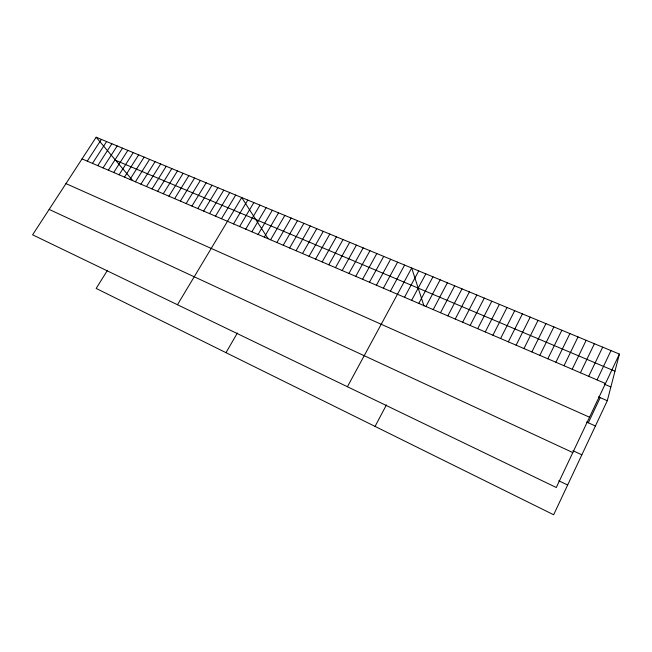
<?xml version="1.0" encoding="UTF-8"?>
<svg xmlns="http://www.w3.org/2000/svg" width="652" height="652" viewBox="0 0 652 652"><rect width="100%" height="100%" fill="white"/><g stroke="black" fill="none" stroke-linecap="round" stroke-linejoin="round"><path stroke-width="0.98" d="M107.45 270.352L96.162 288.437L553.654 514.762L607.297 400.711L619.4 354.077L96.154 137.238L32.6 234.826L556.278 487.525L619.4 354.077M588.308 422.798L600.207 397.622M597.061 379.912L611.005 350.597M588.715 376.326L602.676 347.141M580.427 372.773L594.404 343.71M572.187 369.236L586.181 340.311M564.013 365.731L578.022 336.929M555.895 362.243L569.913 333.563M547.827 358.787L561.869 330.23M539.823 355.348L553.874 326.921M531.869 351.933L545.928 323.628M523.972 348.543L538.047 320.36M516.123 345.177L530.206 317.108M508.332 341.835L522.431 313.889M500.589 338.51L514.697 310.686M492.904 335.209L507.02 307.5M485.267 331.933L499.391 304.345M477.68 328.681L491.82 301.2M470.141 325.446L484.289 298.086M462.659 322.235L476.816 294.981M455.226 319.04L469.391 291.909M447.834 315.87L462.007 288.852M375.063 426.416L386.432 404.884M440.499 312.724L454.68 285.812M433.205 309.594L447.394 282.789M425.968 306.489L440.157 279.798M418.771 303.4L432.969 276.815M411.624 300.336L425.829 273.856M404.517 297.288L418.731 270.914M347.41 386.734L411.681 267.988L423.971 305.943M390.393 291.224L404.615 265.062M383.376 288.208L397.598 262.153M376.4 285.217L390.63 259.268M369.464 282.243L383.702 256.399M362.577 279.284L376.815 253.547M355.739 276.35L369.977 250.71M348.934 273.433L363.18 247.89M342.178 270.531L356.424 245.095M335.47 267.654L349.708 242.316M328.795 264.785L343.042 239.545M322.161 261.941L336.416 236.798M315.576 259.113L329.822 234.068M309.032 256.309L323.278 231.362M302.52 253.514L316.774 228.665M296.057 250.743L310.303 225.983M225.991 352.667L237.377 333.001M289.627 247.98L303.881 223.318M283.237 245.242L297.491 220.669M276.896 242.52L291.142 218.045M270.58 239.806L284.834 215.429M264.313 237.116L278.559 212.829M258.078 234.443L272.332 210.246M251.884 231.786L266.13 207.678M245.731 229.145L259.977 205.127M239.61 226.513L253.848 202.585M233.522 223.905L247.768 200.066M177.466 304.728L241.713 197.556L268.053 238.665M221.468 218.73L235.698 195.062M209.553 213.62L223.783 190.123M215.494 216.162L229.724 192.584M203.644 211.085L217.874 187.678M197.776 208.567L211.998 185.241M191.941 206.065L206.162 182.821M186.138 203.571L200.36 180.417M180.376 201.093L194.581 178.029M174.638 198.64L188.844 175.649M168.941 196.187L183.139 173.285M157.637 191.338L171.835 168.599M163.269 193.758L177.466 170.938M152.038 188.933L166.227 166.276M146.464 186.545L160.653 163.962M140.93 184.166L155.103 161.663M135.42 181.81L149.593 159.381M124.508 177.124L138.664 154.85M129.944 179.455L144.116 157.108M119.088 174.801L133.244 152.609M113.709 172.487L127.857 150.376M108.354 170.188L122.495 148.151M103.032 167.906L117.173 145.942M92.478 163.375L106.602 141.565M97.743 165.641L111.875 143.75M87.246 161.134L101.362 139.398M115.665 160.343L614.958 371.2M82.046 158.901L605.472 383.523M604.331 384.158L610.867 386.962M598.446 396.856L607.297 400.711M65.958 183.603L589.53 417.215M586.547 422.007L595.406 425.984M572.961 450.711L581.845 454.827M49.153 209.414L572.815 452.569M558.748 480.752L567.647 485.015M96.154 137.238L132.78 180.62"/></g></svg>
